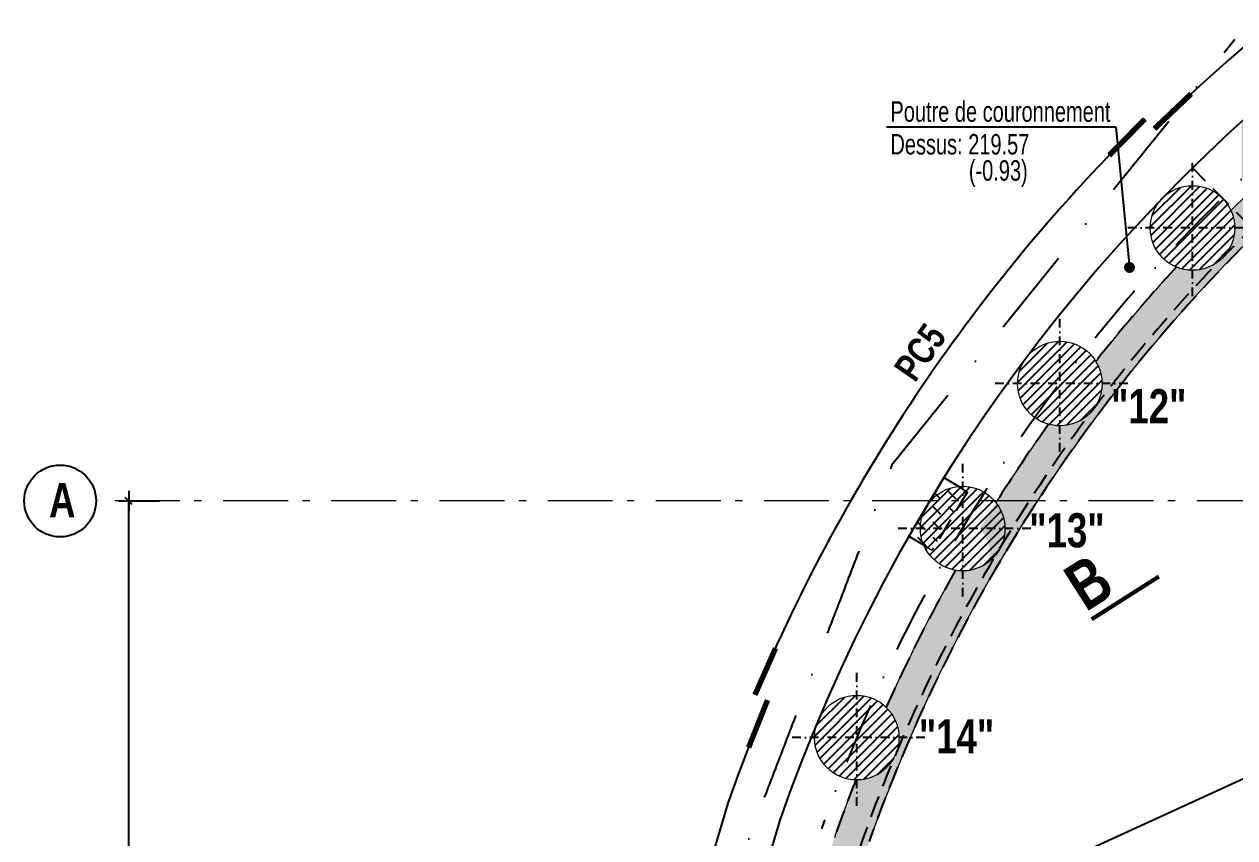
# Model space of a CAD drawing. Header units: centimetres. Extents: x 0 to 26456, y -12469 to -8269.
# Drawn here: x 19049 to 19937, y -9498 to -8901 of the extents above; entities that cross this region are included whole.
import ezdxf
from ezdxf.enums import TextEntityAlignment as Align

# ---------------------------------------------------------------- set-up
doc = ezdxf.new("R2010")
doc.units = ezdxf.units.CM
doc.header["$LTSCALE"] = 25.4
doc.header["$PDMODE"] = 1
doc.header["$PDSIZE"] = -2
for name, pattern in [('CACHEX2', [19.049999999999997, 12.7, -6.35]), ('Style de ligne -6', [1.0416400000000001, 0.625, -0.20828, 0.06943000000000005, -0.13893]), ('TIRETPTX2', [50.8, 25.4, -12.7, 0, -12.7])]:
    doc.linetypes.add(name, pattern=pattern)
for name, color, linetype in [('01_cote_gen', 4, 'Continuous'), ('01_linteaux', 2, 'Continuous'), ('01_murs_sup', 2, 'CACHEX2'), ('01_poch_murs', 253, 'Continuous'), ('01_texte', 230, 'Continuous'), ('AA_COTES', 2, 'Continuous')]:
    doc.layers.add(name, color=color, linetype=linetype)
for name, color, linetype, lineweight in [('01_murs_coup', 5, 'Continuous', 60), ('01_PIEUX', 5, 'Continuous', 60), ('B Général', 7, 'Continuous', 5)]:
    doc.layers.add(name, color=color, linetype=linetype, lineweight=lineweight)
doc.styles.add('impact', font='impact.ttf')
doc.styles.add('MATTE_TXT', font='arial.ttf')
doc.styles.add('STYLE2', font='ARIALN.TTF')
doc.dimstyles.new('JB50', dxfattribs={"dimscale": 0.1, "dimtxt": 150, "dimasz": 15, "dimexe": 0.1, "dimexo": 0.1, "dimgap": 0.09, "dimtad": 1, "dimdec": 1, "dimdsep": 46, "dimtxsty": 'STYLE2', "dimblk1": 'BOND_G', "dimblk2": 'BOND_D', "dimsah": 1, "dimcen": 1.5, "dimdle": 0.01, "dimse1": 1, "dimse2": 1, "dimclrd": 4, "dimclre": 2, "dimclrt": 6, "dimazin": 2, "dimtfac": 2.333333333333333, "dimtdec": 1, "dimtix": 1, "dimtmove": 2, "dimatfit": 3, "dimldrblk": 'BOND_G', "dimfxl": 1, "dimtolj": 1, "dimtzin": 0, "dimarcsym": 0})

# ---------------------------------------------------------------- blocks, each defined once
blk = doc.blocks.new('BOND_G')
at = {"layer": 'AA_COTES', "color": 0}
for p, q in [((0, -5), (0, 14.99999999999999)), ((5, 0), (-5, 0)), ((1.767766952966312, 1.767766952966312), (-1.767766952966426, -1.767766952966426))]:
    blk.add_line(p, q, dxfattribs=at)
blk = doc.blocks.new('BOND_D')
at = {"layer": 'AA_COTES', "color": 0}
for p, q in [((5, 0), (-5, 0)), ((-1.767766952966312, -1.767766952966312), (1.767766952966426, 1.767766952966426)), ((0, 5), (0, -15))]:
    blk.add_line(p, q, dxfattribs=at)
blk = doc.blocks.new('*D133')
at = {"layer": '01_cote_gen', "color": 4, "lineweight": -2, "ltscale": 3, "transparency": 16777216}
blk.add_line((19125.60010078343, -9859.467124380248), (19125.60010078343, -9252.467124735616), dxfattribs=at)
at = {"layer": 'Defpoints', "color": 0, "ltscale": 3, "transparency": 16777216}
for p in [(19104.63494951418, -9250.967124735616), (19125.60010078343, -9250.967124735616), (19156.75681485909, -9860.967124380248)]:
    blk.add_point(p, dxfattribs=at)
at = {"layer": '01_cote_gen', "color": 4, "lineweight": -2, "ltscale": 3, "transparency": 16777216, "xscale": 1.5, "yscale": 1.5, "zscale": 1.5}
for name, p, rotation in [('BOND_D', (19125.60010078343, -9250.967124735616), 90), ('BOND_G', (19125.60010078343, -9860.967124380248), 270)]:
    blk.add_blockref(name, p, dxfattribs=dict(at, rotation=rotation))
at = {"layer": '01_cote_gen', "color": 6, "ltscale": 3, "transparency": 16777216, "insert": (19117.93250596761, -9555.96712455793), "char_height": 15, "attachment_point": 5, "rotation": 90, "style": 'STYLE2'}
blk.add_mtext('\\A1;610', dxfattribs=at)

msp = doc.modelspace()

# ---------------------------------------------------------------- hatches: boundary and pattern name
at = {"layer": '01_murs_sup', "ltscale": 3}
h = msp.add_hatch(dxfattribs=at)
h.set_pattern_fill('DASH', color=256, scale=2.5, angle=135)
h.set_pattern_definition([(135, (0, 0), (-11.22532015133644, 8.881784197001252e-16), [7.9375, -7.9375])])
h.paths.add_polyline_path([(19962.04075267671, -8996.491079581685, 0.002531451353049674), (19952.99236217087, -9004.807788942462), (19952.99236217087, -9019.878112635355, -0.002574667747263947), (19962.04075267671, -9011.419420330678)])
h.paths.add_polyline_path([(19962.04075267671, -8976.31305738118, -0.006516405898975369), (19986.24151767971, -8955.33694515442, -0.04627340198228324), (19985.71276000788, -8949.635770628222), (19968.25438592605, -8949.635770628222, 0.004067861401506169), (19952.99236217087, -8962.949710448283), (19952.99236217087, -9004.807788942462, -0.002531451353049659), (19962.04075267671, -8996.491079581685)])
h.paths.add_polyline_path([(19952.99236217087, -8962.949710448283, 0.002955468585828464), (19942.04075267671, -8972.777708138961), (19942.04075267671, -9015.10359946519, -0.003096146297348388), (19952.99236217087, -9004.807788942462)])
h.paths.add_polyline_path([(19997.24688906947, -8925.509439191208, 0.007575990962309219), (19968.25438592605, -8949.635770628222), (19985.71276000788, -8949.635770628222, -0.2267463357051544)])
h.paths.add_polyline_path([(20016.71276000788, -8930.438205213124), (20016.71276000788, -8918.635770628222, 0.4142135623730951), (19985.71276000788, -8949.635770628222), (19993.04469058376, -8949.635770628222, -0.006200760919027776)])
h.paths.add_polyline_path([(20022.24235788403, -8905.863991761751, 0.001401672488549907), (20016.71276000788, -8910.121562334987), (20016.71276000788, -8918.635770628222, -0.09982294667140483), (20028.72683847661, -8921.05847337065, -0.0008315451278062832), (20031.96796140318, -8918.568819040713)])
h.paths.add_polyline_path([(20108.06370936837, -8864.768000295142, -0.01533620150584975), (20108.00540742572, -8862.867652609077, -0.2594805352761252), (20122.66303549479, -8836.525160705858, 0.02452486336761976), (20022.24235788403, -8905.863991761751), (20031.96796140318, -8918.568819040713, -0.0189682979439725)])
h.paths.add_polyline_path([(20139.00540742572, -8845.256839476358), (20139.00540742572, -8831.867652609077, 0.4142135623730951), (20108.00540742572, -8862.867652609077), (20110.98929596204, -8862.867652609077, -0.006733180713042963)])
h.paths.add_polyline_path([(20221.27242336533, -8799.309026090661), (20219.59169393276, -8782.227434466036, 0.01847937243883564), (20139.00540742572, -8826.559863701523), (20139.00540742572, -8831.867652609077, -0.1311429218165924), (20154.45158321565, -8835.989861526718, -0.01551302581773235)])
h.paths.add_polyline_path([(20258.09446509475, -8763.68465358069, 0.008583888516723525), (20219.59169393276, -8782.227434466036), (20220.53763697403, -8791.84124405252), (20236.18662102504, -8791.84124405252, -0.0008921322589392388), (20240.12401177537, -8789.911760148272, -0.2759147244667435)])
h.paths.add_polyline_path([(20380.40680633365, -8731.910745401334, -0.2759147244667484), (20401.47410624306, -8708.099672642245, 0.02805231403999468), (20271.06390660168, -8757.800395212256), (20271.06390660168, -8760.84124405252, -0.1627178930550964), (20289.70642681701, -8767.07319124207, -0.01980015537954972)])
h.paths.add_polyline_path([(20526.77097568853, -8691.650217712082, -0.2759147244667564), (20550.6135748336, -8670.618603950435, 0.02893504782106948), (20410.87266649118, -8705.150387574842), (20410.87266649118, -8706.64061144355, -0.1946121440687925), (20432.42699286268, -8715.36032835129, -0.01980015537955201)])
h.paths.add_polyline_path([(20676.95233325804, -8669.747184978214, -0.2601810642606941), (20701.35699738403, -8651.929332204701, 0.02414752684017281), (20581.93276865482, -8665.18965881402), (20584.46398054825, -8680.988170337281, -0.01896323129683905)])
h.paths.add_polyline_path([(19458.75151192187, -10153.20039969471), (19473.3523187485, -10153.20039969471), (19473.3523187485, -10142.62740164783), (19458.75151192187, -10142.62740164783)], flags=9)
h.paths.add_polyline_path([(19607.82798606622, -9603.97844531037), (19622.42879289285, -9603.97844531037), (19622.42879289285, -9593.405447263493), (19607.82798606622, -9593.405447263493)], flags=9)
h.paths.add_polyline_path([(20865.53209107814, -10481.26474452475), (20920.9533052664, -10481.26474452475), (20920.9533052664, -10458.28896007728), (20865.53209107814, -10458.28896007728)], flags=9)
h.paths.add_polyline_path([(19060.64998762298, -10027.91604079485), (19091.18581220605, -10027.91604076731), (19091.1858121708, -9988.840994442417), (19060.64998758773, -9988.840994469967)], flags=9)
h.paths.add_polyline_path([(19060.91249534308, -9879.12851761522), (19090.87697959262, -9879.128517588186), (19090.87697955879, -9841.628517588186), (19060.91249530925, -9841.62851761522)], flags=9)
h.paths.add_polyline_path([(19060.72719577544, -9269.128517970756), (19089.67253240299, -9269.12851794464), (19089.67253236916, -9231.62851794464), (19060.72719574161, -9231.628517970756)], flags=9)
h.paths.add_polyline_path([(19826.87228505999, -9345.038980564766), (19862.27035079214, -9322.526700305973), (19834.09664679395, -9278.22667318383), (19798.6985810618, -9300.738953442622)], flags=9)
h.paths.add_polyline_path([(20637.24809346632, -8767.528901594093), (20672.64615919847, -8745.016621335299), (20644.47245520028, -8700.716594213156), (20609.07438946813, -8723.228874471948)], flags=9)
h.paths.add_polyline_path([(20454.03026777045, -8806.877622667598), (20494.55373904902, -8806.877622631002), (20494.55373900161, -8754.377622631002), (20454.03026772304, -8754.377622667598)], flags=9)
h.paths.add_polyline_path([(20861.45874717567, -8825.185471828197), (20914.4948999724, -8825.185471828197), (20914.4948999724, -8795.68683608468), (20861.45874717567, -8795.68683608468)], flags=9)
h.paths.add_polyline_path([(21073.27243698213, -8575.38904196861), (21182.86350110218, -8575.38904196861), (21182.86350110218, -8552.39790963573), (21073.27243698213, -8552.39790963573)], flags=9)
h.paths.add_polyline_path([(20797.06333448428, -8776.738779199608), (20966.1468951937, -8776.738779199608), (20966.1468951937, -8753.870429949951), (20797.06333448428, -8753.870429949951)], flags=9)
h.paths.add_polyline_path([(21102.39872305211, -8800.74508267199), (21211.98978717216, -8800.74508267199), (21211.98978717216, -8777.75395033911), (21102.39872305211, -8777.75395033911)], flags=9)
h.paths.add_polyline_path([(20797.04287063708, -8800.74508267199), (20906.63393475713, -8800.74508267199), (20906.63393475713, -8777.75395033911), (20797.04287063708, -8777.75395033911)], flags=9)
h.paths.add_polyline_path([(21166.8145995907, -8825.185471828197), (21219.85075238743, -8825.185471828197), (21219.85075238743, -8795.68683608468), (21166.8145995907, -8795.68683608468)], flags=9)
h.paths.add_polyline_path([(21102.41918689931, -8776.738779199608), (21271.50274760873, -8776.738779199608), (21271.50274760873, -8753.870429949951), (21102.41918689931, -8753.870429949951)], flags=9)
h.paths.add_polyline_path([(19586.0997036983, -10125.57938807972), (19647.38952729701, -10125.5793880736), (19647.3895272949, -10104.43339197985), (19586.09970369619, -10104.43339198597)], flags=9)
h.paths.add_polyline_path([(19566.42533737738, -10163.36716131655), (19662.59416411681, -10163.36716131655), (19662.59416411681, -10140.39137686907), (19566.42533737738, -10140.39137686907)], flags=9)
h.paths.add_polyline_path([(19791.99246649683, -10114.49305470143), (19839.57171928609, -10066.86613115486), (19822.79606835226, -10050.10727131154), (19775.21681556299, -10097.73419485811)], flags=9)
h.paths.add_polyline_path([(19775.50186969651, -10810.23123384235), (19820.81613166665, -10860.01804740375), (19838.35256155167, -10844.0569862113), (19793.03829958153, -10794.27017264989)], flags=9)
h.paths.add_polyline_path([(20584.34388294768, -10978.11408513349), (20635.48511924488, -10934.33414574923), (20620.06449312998, -10916.32064698507), (20568.92325683277, -10960.10058636933)], flags=9)
h.paths.add_polyline_path([(20287.25712955013, -9852.857136903982), (20287.25712955013, -9781.100656685701), (20264.26599721725, -9781.100656685701), (20264.26599721725, -9852.857136903982)], flags=9)
h.paths.add_polyline_path([(20263.11280257346, -9840.733567474574), (20263.11280257346, -9785.312353286306), (20240.13701812598, -9785.312353286306), (20240.13701812598, -9840.733567474574)], flags=9)
h.paths.add_polyline_path([(19573.11254545717, -10506.86340633254), (19644.86390971365, -10506.86340633254), (19644.86390971365, -10483.88762188506), (19573.11254545717, -10483.88762188506)], flags=9)
h.paths.add_polyline_path([(19585.23355690567, -10482.73186926037), (19640.65477109394, -10482.73186926037), (19640.65477109394, -10459.7560848129), (19585.23355690567, -10459.7560848129)], flags=9)
h.paths.add_polyline_path([(20302.06799122346, -9348.241344795462), (20381.08017345312, -9348.241344787577), (20381.08017345101, -9327.095348693829), (20302.06799122134, -9327.095348701714)], flags=9)
h.paths.add_polyline_path([(20290.92277939147, -9311.023830140128), (20387.0967220927, -9311.023830140128), (20387.0967220927, -9288.032697807248), (20290.92277939147, -9288.032697807248)], flags=9)
h.paths.add_polyline_path([(20302.06799122346, -9274.171262057609), (20377.32088525868, -9274.171262050098), (20377.32088525656, -9253.02526595635), (20302.06799122134, -9253.02526596386)], flags=9)
h.paths.add_polyline_path([(20338.94414295922, -9034.253394276218), (20392.69925117899, -9096.478572254844), (20410.08575489964, -9081.45871342233), (20356.33064667986, -9019.233535443702)], flags=9)
h.paths.add_polyline_path([(20525.82142540599, -8925.897849836447), (20554.7143207372, -9002.883465594012), (20576.22507793046, -8994.810424286698), (20547.33218259925, -8917.824808529132)], flags=9)
h.paths.add_polyline_path([(20776.87904420928, -9483.375216066717), (20790.47289884097, -9483.375216067157), (20790.47289884132, -9472.802218020282), (20776.87904420963, -9472.802218019842)], flags=9)
h.paths.add_polyline_path([(20780.87904420928, -9540.875216066717), (20795.47985103591, -9540.87521606719), (20795.47985103626, -9530.302218020315), (20780.87904420963, -9530.302218019842)], flags=9)
h.paths.add_polyline_path([(20807.37904420928, -9593.875216066717), (20822.31550176756, -9593.875216067201), (20822.31550176791, -9583.302218020326), (20807.37904420963, -9583.302218019842)], flags=9)
h.paths.add_polyline_path([(20874.37904420928, -9590.375216066717), (20889.31550176756, -9590.375216067201), (20889.31550176791, -9579.802218020326), (20874.37904420963, -9579.802218019842)], flags=9)
h.paths.add_polyline_path([(20923.37904420928, -9591.375216066717), (20937.97985103591, -9591.37521606719), (20937.97985103626, -9580.802218020315), (20923.37904420963, -9580.802218019842)], flags=9)
h.paths.add_polyline_path([(20973.37904420928, -9591.375216066717), (20988.31550176756, -9591.375216067201), (20988.31550176791, -9580.802218020326), (20973.37904420963, -9580.802218019842)], flags=9)
h.paths.add_polyline_path([(21083.85176809702, -9448.730142801756), (21095.76736907048, -9448.730142802142), (21095.76736907083, -9438.157144755263), (21083.85176809737, -9438.157144754878)], flags=9)
h.paths.add_polyline_path([(21083.35176809702, -9502.730142801756), (21098.2882256553, -9502.73014280224), (21098.28822565565, -9492.157144755362), (21083.35176809737, -9492.157144754878)], flags=9)
h.paths.add_polyline_path([(21076.35176809702, -9558.230142801756), (21091.2882256553, -9558.23014280224), (21091.28822565565, -9547.657144755362), (21076.35176809737, -9547.657144754878)], flags=9)
h.paths.add_polyline_path([(21029.87904420928, -9585.875216066717), (21045.15115249921, -9585.875216067212), (21045.15115249955, -9575.302218020337), (21029.87904420963, -9575.302218019842)], flags=9)
h.paths.add_polyline_path([(20956.77440208228, -9311.09743387419), (20956.77440208184, -9297.839229974143), (20946.20140403497, -9297.839229974496), (20946.20140403541, -9311.097433874544)], flags=9)
h.paths.add_polyline_path([(20995.52595522163, -9311.267843728085), (20995.52595611661, -9297.67398909639), (20984.95295806974, -9297.673988400293), (20984.95295717476, -9311.267843031987)], flags=9)
h.paths.add_polyline_path([(21056.42148496769, -9311.270427549698), (21056.42148586267, -9297.676572918004), (21045.84848781579, -9297.67657222191), (21045.84848692082, -9311.270426853604)], flags=9)
h.paths.add_polyline_path([(21078.71481880622, -9356.498405215925), (21078.7148196791, -9343.240201315875), (21068.14182163223, -9343.240200619777), (21068.14182075935, -9356.498404519827)], flags=9)
h.paths.add_polyline_path([(20917.14059672919, -9311.267843061629), (20917.14059672874, -9297.673988429935), (20906.56759868187, -9297.673988430284), (20906.56759868232, -9311.267843061982)], flags=9)
h.paths.add_polyline_path([(20866.82741345247, -9311.435668427453), (20866.827413452, -9297.50616306411), (20856.25441540513, -9297.506163064463), (20856.25441540559, -9311.435668427803)], flags=9)
h.paths.add_polyline_path([(20813.05759926358, -9328.937646691153), (20813.05759926313, -9315.343792059459), (20802.48460121625, -9315.343792059808), (20802.48460121671, -9328.937646691506)], flags=9)
h.paths.add_polyline_path([(20785.82151939157, -9379.510741170274), (20799.41537402326, -9379.510741169819), (20799.41537402291, -9368.937743122944), (20785.82151939121, -9368.937743123395)], flags=9)
h.paths.add_polyline_path([(20785.82151939157, -9424.546580470487), (20796.39451743844, -9424.546580470134), (20796.39451743809, -9413.973582423256), (20785.82151939121, -9413.973582423609)], flags=9)
h.paths.add_polyline_path([(21372.06799122846, -9772.816082090647), (21451.08017345813, -9772.816082082762), (21451.08017345601, -9751.670085989013), (21372.06799122635, -9751.670085996899)], flags=9)
h.paths.add_polyline_path([(21360.92533737738, -9735.585777530809), (21457.09416411681, -9735.585777530809), (21457.09416411681, -9712.609993083333), (21360.92533737738, -9712.609993083333)], flags=9)
h.paths.add_polyline_path([(21372.06799122846, -9698.745999352794), (21447.32088526368, -9698.745999345283), (21447.32088526157, -9677.600003251535), (21372.06799122635, -9677.600003259045)], flags=9)
h.paths.add_polyline_path([(19339.95770331637, -10138.25930636279), (19405.49198373639, -10138.25930630366), (19405.49198370123, -10099.30007220854), (19339.95770328122, -10099.30007226767)], flags=9)
h.paths.add_polyline_path([(19394.83973694119, -9995.248510771244), (19460.15011371698, -9995.24851071232), (19460.15011368184, -9956.312439063155), (19394.83973690605, -9956.312439122079)], flags=9)
h = msp.add_hatch(dxfattribs=at)
h.set_pattern_fill('DASH', color=256, scale=2.5, angle=135)
h.set_pattern_definition([(135, (-12564.07616921228, 0), (-11.22532015133644, 8.881784197001252e-16), [7.9375, -7.9375])])
edge = h.paths.add_edge_path()
edge.add_line((19942.04075267671, -9065.51289225449), (19942.04075267671, -9030.353512636006))
edge.add_arc((20778.84935286133, -9894.240823113612), 1202.726036363718, 134.0878059294316, 134.6062133279104)
edge.add_arc((19906.05250051574, -9050.821268038624), 31.00000000005436, 2.347633198951371e-11, 24.511443010583207, ccw=False)
edge.add_arc((19906.05250051579, -9050.821268038615), 31, -112.55011602161869, 0, ccw=False)
edge.add_arc((20778.8493528637, -9894.240823115662), 1202.726036366847, 137.3551136610874, 141.6892133278997)
edge.add_arc((19808.71362155055, -9164.879764253654), 31.00000000001867, 1.0118128557223827e-11, 31.594443010587725, ccw=False)
edge.add_arc((19808.71362155057, -9164.879764253661), 31, -105.46711602165198, 0, ccw=False)
edge.add_arc((20778.84935286184, -9894.240823113956), 1202.726036364335, 144.4381136610801, 148.7722133279006)
edge.add_arc((19726.18179328079, -9290.070399843875), 30.99999999999627, 0, 38.67744301058849, ccw=False)
edge.add_arc((19726.18179328078, -9290.070399843875), 31, -98.38411602161011, 0, ccw=False)
edge.add_arc((20778.84935286245, -9894.240823114164), 1202.726036364964, 151.5211136610765, 155.8552133278951)
edge.add_arc((19659.71668785922, -9424.482407039446), 31.00000000001472, 1.0118128557223827e-11, 45.76044301056322, ccw=False)
edge.add_arc((19659.71668785923, -9424.482407039428), 31.00000000000728, -91.30111602156887, 0, ccw=False)
edge.add_arc((20778.84935286809, -9894.240823116173), 1202.726036370949, 158.6041136610728, 160.7596099109221)
edge.add_line((19643.30241594667, -9497.903753675351), (19618.83043612253, -9579.462216752143))
edge.add_arc((19599.89214617064, -9604.004856661022), 30.99999999997544, -2.347633198951371e-11, 52.34448233648561, ccw=False)
edge.add_arc((19599.89214617061, -9604.00485666103), 31.00000000000728, -85.74869509527679, 0, ccw=False)
edge.add_line((19602.19021344604, -9634.919560068924), (19587.00411218421, -9685.530711595831))
edge.add_arc((19567.84996358167, -9709.905259618556), 31.00000000000112, 0, 51.83882328695552, ccw=False)
edge.add_arc((19567.84996358167, -9709.905259618552), 31.00000000000364, -85.24303604576528, 0, ccw=False)
edge.add_line((19570.4207729167, -9740.798477957907), (19543.85511142018, -9829.33461348285))
edge.add_arc((19524.40951371072, -9853.47728793537), 30.99999999997495, -2.0122570276726037e-11, 51.15046554259169, ccw=False)
edge.add_arc((19524.4095137107, -9853.477287935384), 30.99999999999636, -84.55467830139793, 0, ccw=False)
edge.add_line((19527.35128308026, -9884.33739151551), (19500.70471544001, -9973.143165246405))
edge.add_arc((19480.96906383973, -9997.049316252194), 30.99999999998524, -2.0179413695586845e-11, 50.458724932881296, ccw=False)
edge.add_arc((19480.96906383972, -9997.049316252207), 31, -83.86293769170362, 0, ccw=False)
edge.add_line((19484.28318845996, -10027.87165519658), (19457.55290315676, -10116.95643716346))
edge.add_arc((19437.52861396874, -10140.62134456903), 31.00000000000358, 3.410605131648481e-12, 49.76344872083911, ccw=False)
edge.add_arc((19437.52861396874, -10140.62134456903), 31, -83.1676614796582, 0, ccw=False)
edge.add_line((19441.21651014272, -10171.40119872414), (19414.60636267194, -10260.08559392056))
edge.add_arc((19395.74099984327, -10284.68433546036), 30.99999999998597, -1.0118128557223827e-11, 52.51453914735538, ccw=False)
edge.add_arc((19395.74099984324, -10284.68433546035), 31.00000000001455, -85.93628569077168, 0, ccw=False)
edge.add_line((19397.93783797004, -10315.60639720024), (19371.45788603958, -10403.75862125061))
edge.add_arc((19352.58494117234, -10428.3515460876), 30.99999999999551, -6.821210263296962e-12, 52.496876854576385, ccw=False)
edge.add_arc((19352.58494117235, -10428.35154608762), 30.99999999998909, -70.87428601694432, 0, ccw=False)
edge.add_line((19362.74184171845, -10457.6404069616), (19363.27336314609, -10479.61906668692))
edge.add_line((19363.27336314609, -10479.61906668692), (19388.28067261247, -10479.61906668692))
edge.add_line((19388.28067261247, -10479.61906668692), (19387.27429168769, -10438.00474457443))
edge.add_line((19387.27429168769, -10438.00474457443), (19668.88475754053, -9500.518568391679))
edge.add_arc((20778.84935286138, -9894.24082311366), 1177.726036363786, 135.2779792617381, 160.469587356848, ccw=False)
h = msp.add_hatch(dxfattribs=at)
h.set_pattern_fill('DASH', color=256, scale=2.5, angle=135)
h.set_pattern_definition([(135, (-2549.576169212287, -1.818989403545856e-12), (-11.22532015133644, 8.881784197001252e-16), [7.9375, -7.9375])])
h.paths.add_polyline_path([(19723.74804436086, -9233.878843205364, 7.789814527231947e-05), (19723.54233390689, -9234.20764225002), (19713.47556385245, -9250.967124735618), (19736.80617738368, -9250.967124735618), (19740.88686403977, -9244.173466375283)])
h.paths.add_polyline_path([(19726.18179328078, -9250.967124735618), (19713.47556385245, -9250.967124735618), (19700.47096690304, -9272.617595902353, 0.0003011553045554507), (19699.7229375784, -9273.91710436211, -0.2613924196943135), (19726.18179328078, -9259.070399843873)])
h.paths.add_polyline_path([(19736.80617738368, -9250.967124735618), (19726.18179328078, -9250.967124735618), (19726.18179328078, -9259.070399843873, -0.04433632417179281), (19731.64718273211, -9259.555984920018)])
h.paths.add_polyline_path([(19726.18179328078, -9259.070399843873, 0.2613924196927908), (19699.7229375785, -9273.917104361954, 0.0001685235569896245), (19699.30503095155, -9274.644689490402), (19716.61608695003, -9284.580236505857), (19726.18179328078, -9268.654941019277)])
h.paths.add_polyline_path([(19699.30503095155, -9274.644689490402, 0.0001686728783970372), (19698.88724524377, -9275.373201217753, 0.01316768231005986), (19698.15138284295, -9276.830456842212), (19715.14124226003, -9287.03560536968), (19716.61608695003, -9284.580236505857)])
at = {"layer": '01_poch_murs', "ltscale": 3}
h = msp.add_hatch(color=256, dxfattribs=at)
h.dxf.hatch_style = 1
h.paths.add_polyline_path([(19952.99236217087, -9054.598728137013), (19952.99236217087, -9019.878112635355, 0.005412172626103429), (19934.25873187482, -9037.960143961727, -0.1073610116204542), (19937.05250051579, -9050.821268038608, -0.5347923163915954), (19894.16426731187, -9079.45114598612, 0.01891333202870382), (19835.11873181164, -9148.638762064718, -0.1387367531134159), (19839.71362155057, -9164.879764253645, -0.495681826523971), (19800.4463781152, -9194.757058073195, 0.0140874434755596), (19762.60682889263, -9250.967124735616), (19792.32131691704, -9250.967124735616, -0.05401596373595152)])
h.paths.add_polyline_path([(20262.04063013628, -8835.965168643426), (20262.04063013628, -8821.498966180645, -0.1178131145373127), (20249.60781341653, -8814.216142157993, 0.01891333202871056), (20169.50143779259, -8857.30059487065, -0.04517119621277423), (20170.00540742572, -8862.867652609077, -0.6171070753033943), (20120.47203743408, -8887.717485541158, 0.01891333202871145), (20046.28960456357, -8940.350822263876, -0.07619285917296394), (20047.71276000788, -8949.635770628222, -0.5752177938253957), (20001.38498553384, -8976.581258741699, 0.01349977753543152), (19952.99236217087, -9019.878112635355), (19952.99236217087, -9054.598728137013, -0.08088505237707684)])
h.paths.add_polyline_path([(20572.98982176962, -8734.645863574853), (20572.98982176962, -8727.215350277904, -0.4169943815626062), (20530.01832047977, -8717.53651196696, 0.01891333202871576), (20441.80377289241, -8739.706200172142, -0.6812689604309308), (20386.82133156617, -8757.199069673314, 0.01891333202871093), (20302.01366598531, -8790.077046190707, -0.01423605464943576), (20302.06390660168, -8791.84124405252, -0.5036160309571281), (20262.04063013628, -8821.498966180645), (20262.04063013628, -8835.965168643426, -0.06975970139478052)])
at = {"layer": '01_poch_murs'}
h = msp.add_hatch(dxfattribs=at)
h.set_pattern_fill('ANSI31', color=256, scale=1.5)
h.set_pattern_definition([(45, (1697.360168275347, -347.5535929471935), (-3.367596045400932, 3.367596045400933), [])])
h.paths.add_polyline_path([(19906.05250051579, -9019.821268038608, 0.4142135623730951), (19875.05250051579, -9050.821268038608), (19906.05250051579, -9050.821268038608)])
h.paths.add_polyline_path([(19906.05250051579, -9050.821268038608), (19875.05250051579, -9050.821268038608, 0.4142135623730951), (19906.05250051579, -9081.821268038608)])
h.paths.add_polyline_path([(19906.05250051579, -9019.821268038608), (19906.05250051579, -9050.821268038608), (19937.05250051579, -9050.821268038608, 0.4142135623730951)])
h.paths.add_polyline_path([(19937.05250051579, -9050.821268038608), (19906.05250051579, -9050.821268038608), (19906.05250051579, -9081.821268038608, 0.4142135623730951)])
h = msp.add_hatch(dxfattribs=at)
h.set_pattern_fill('ANSI31', color=256, scale=1.5)
h.set_pattern_definition([(45, (1600.021289310123, -461.6120891622304), (-3.367596045400932, 3.367596045400933), [])])
h.paths.add_polyline_path([(19808.71362155057, -9133.879764253645, 0.4142135623730951), (19777.71362155057, -9164.879764253645), (19808.71362155057, -9164.879764253645)])
h.paths.add_polyline_path([(19808.71362155057, -9164.879764253645), (19777.71362155057, -9164.879764253645, 0.4142135623730951), (19808.71362155057, -9195.879764253645)])
h.paths.add_polyline_path([(19808.71362155057, -9133.879764253645), (19808.71362155057, -9164.879764253645), (19839.71362155057, -9164.879764253645, 0.4142135623730951)])
h.paths.add_polyline_path([(19839.71362155057, -9164.879764253645), (19808.71362155057, -9164.879764253645), (19808.71362155057, -9195.879764253645, 0.4142135623730951)])
h = msp.add_hatch(dxfattribs=at)
h.set_pattern_fill('ANSI31', color=256, scale=1.5)
h.set_pattern_definition([(45, (1528.75105226117, -567.9777255797799), (-3.367596045400932, 3.367596045400933), [])])
h.paths.add_polyline_path([(19737.44338450162, -9240.245400671194, 0.4142135623730951), (19706.44338450162, -9271.245400671194), (19737.44338450162, -9271.245400671194)])
h.paths.add_polyline_path([(19737.44338450162, -9271.245400671194), (19706.44338450162, -9271.245400671194, 0.4142135623730951), (19737.44338450162, -9302.245400671194)])
h.paths.add_polyline_path([(19737.44338450162, -9240.245400671194), (19737.44338450162, -9271.245400671194), (19768.44338450162, -9271.245400671194, 0.4142135623730951)])
h.paths.add_polyline_path([(19768.44338450162, -9271.245400671194), (19737.44338450162, -9271.245400671194), (19737.44338450162, -9302.245400671194, 0.4142135623730951)])
at = {"layer": '01_poch_murs', "ltscale": 3}
h = msp.add_hatch(color=256, dxfattribs=at)
h.dxf.hatch_style = 1
h.paths.add_polyline_path([(19600.76660181604, -9709.905259618552), (19598.84996358167, -9709.905259618552, -0.390100048296434), (19570.4207729167, -9740.798477957906), (19543.85511142018, -9829.334613482848, -0.2269671458132246), (19555.4095137107, -9853.477287935377), (19557.6391543881, -9853.477287935377)])
h.paths.add_polyline_path([(19605.98731418847, -9709.905259618552), (19600.76660181604, -9709.905259618552), (19557.6391543881, -9853.477287935377), (19562.85986676054, -9853.477287935377)])
h.paths.add_polyline_path([(19562.85986676054, -9853.477287935377), (19557.6391543881, -9853.477287935377), (19555.38929046052, -9860.967124380248), (19560.61000283296, -9860.967124380248)])
h.paths.add_polyline_path([(19637.79862252403, -9604.004856661031), (19632.57791015159, -9604.004856661031), (19600.76660181604, -9709.905259618552), (19605.98731418847, -9709.905259618552)])
h.paths.add_polyline_path([(19629.58158104903, -9612.923234125605, -0.3106470391924856), (19602.19021344604, -9634.919560068918), (19587.00411218421, -9685.530711595828, -0.230127561005801), (19598.84996358167, -9709.905259618552), (19600.76660181604, -9709.905259618552)])
h.paths.add_polyline_path([(19668.88475754056, -9500.518568391566, -0.01735503205736055), (19698.86525702635, -9424.482407039439), (19693.41492019387, -9424.482407039439, 0.002756936578147564), (19688.30066115769, -9436.480593172058, -0.3082649188358026), (19659.01277684822, -9455.474414223356, 0.00940540396795078), (19643.30241594674, -9497.903753675102), (19618.83043612253, -9579.46221675214, -0.2324519444109941), (19630.89214617062, -9604.004856661031), (19637.79862252403, -9604.004856661031)])
h.paths.add_polyline_path([(19786.35762691711, -9250.967124735616), (19762.60682889263, -9250.967124735616, 0.0002900257357505726), (19761.86124921951, -9252.146503252266, -0.1665796717832035), (19768.44319274447, -9271.136364411284), (19773.57242054968, -9271.136364411284, -0.005047813136839774)])
h.paths.add_polyline_path([(19792.32131691704, -9250.967124735616), (19786.35762691711, -9250.967124735616, 0.005047813136839734), (19773.57242054968, -9271.136364411284), (19779.45981405562, -9271.136364411284, -0.005077934718884482)])
h.paths.add_polyline_path([(19779.45981405563, -9271.136364411284), (19773.57242054968, -9271.136364411284, 0.003210072682580831), (19765.65469531312, -9284.095378970664, -0.0559097981920642), (19762.10664888185, -9290.026332227195, 0.03194755579170298), (19693.41492019387, -9424.482407039439), (19698.86525702635, -9424.482407039439, -0.03682313547142336)])
h.paths.add_polyline_path([(19773.57242054968, -9271.136364411284), (19768.44319274447, -9271.136364411284, -0.1081506219690752), (19765.65469531316, -9284.095378970596, -0.003210072682564477)], flags=17)
h.paths.add_polyline_path([(19732.16194194202, -9301.792190428703, 0.02341809423170364), (19681.34414449687, -9402.273104497779, -0.202363999447431), (19690.71668785923, -9424.482407039439), (19693.41492019387, -9424.482407039439, -0.03194755579171835), (19762.10664888189, -9290.026332227131, -0.2797705547684823)])
at = {"layer": '01_poch_murs'}
h = msp.add_hatch(dxfattribs=at)
h.set_pattern_fill('ANSI31', color=256, scale=1.5)
h.set_pattern_definition([(45, (1451.024355618783, -721.2147319480246), (-3.367596045400932, 3.367596045400933), [])])
h.paths.add_polyline_path([(19659.71668785923, -9393.482407039439, 0.4142135623730951), (19628.71668785923, -9424.482407039439), (19659.71668785923, -9424.482407039439)])
h.paths.add_polyline_path([(19659.71668785923, -9424.482407039439), (19628.71668785923, -9424.482407039439, 0.4142135623730951), (19659.71668785923, -9455.482407039439)])
h.paths.add_polyline_path([(19659.71668785923, -9393.482407039439), (19659.71668785923, -9424.482407039439), (19690.71668785923, -9424.482407039439, 0.4142135623730951)])
h.paths.add_polyline_path([(19690.71668785923, -9424.482407039439), (19659.71668785923, -9424.482407039439), (19659.71668785923, -9455.482407039439, 0.4142135623730951)])
at = {"layer": '01_poch_murs', "ltscale": 3}
h = msp.add_hatch(color=256, dxfattribs=at)
h.dxf.hatch_style = 1
h.paths.add_polyline_path([(19693.41492019387, -9424.482407039439), (19690.71668785923, -9424.482407039439, -0.09968255026306996), (19688.3006611577, -9436.480593172064, -0.00275693657814753)])

# ---------------------------------------------------------------- linework, layer by layer
at = {"layer": '01_linteaux', "color": 5, "linetype": 'TIRETPTX2', "ltscale": 0.1}
msp.add_line((19686.05754113567, -9223.703252231422), (19937.12843101901, -8912.482918069589), dxfattribs=at)
at = {"layer": '01_linteaux', "linetype": 'TIRETPTX2', "ltscale": 0.01}
for p, q in [((19906.05250051579, -9100.821268038608), (19906.05250051579, -9000.821268038608)), ((19956.05250051579, -9050.821268038608), (19856.05250051579, -9050.821268038608)), ((19808.71362155057, -9214.879764253645), (19808.71362155057, -9114.879764253645)), ((19858.71362155057, -9164.879764253645), (19758.71362155057, -9164.879764253645)), ((19737.50861275349, -9321.136364411284), (19737.50861275349, -9221.136364411284)), ((19787.50861275349, -9271.136364411284), (19687.50861275349, -9271.136364411284)), ((19659.71668785924, -9474.482407039437), (19659.71668785924, -9374.482407039437)), ((19659.71668785923, -9474.482407039439), (19659.71668785923, -9374.482407039439)), ((19709.71668785923, -9424.482407039439), (19609.71668785923, -9424.482407039439))]:
    msp.add_line(p, q, dxfattribs=at)
at = {"layer": '01_linteaux'}
msp.add_line((19603.33943557345, -9484.949557680837), (19320.03961819223, -10429.11091534687), dxfattribs=at)
at = {"layer": '01_linteaux', "linetype": 'TIRETPTX2', "ltscale": 0.07}
msp.add_line((19427.70699891887, -10173.08208561211), (19634.39099396858, -9489.985099322948), dxfattribs=at)
at = {"layer": '01_linteaux'}
msp.add_arc((20778.84935286135, -9894.240823113632), 1244.726036363743, 91.99065690945983, 160.8028081151342, dxfattribs=at)
at = {"layer": '01_linteaux', "linetype": 'TIRETPTX2', "ltscale": 0.07}
msp.add_arc((20778.84935286133, -9894.240823113634), 1213.726036363743, 91.99092271833618, 160.6105502049388, dxfattribs=at)
at = {"layer": '01_linteaux', "color": 5, "linetype": 'TIRETPTX2', "ltscale": 0.1}
msp.add_open_spline([(19545.79657189758, -9589.021882590516), (19615.92705651663, -9406.362567410968), (19686.05754113567, -9223.703252231422)], degree=2, dxfattribs=at)
at = {"layer": '01_murs_coup', "linetype": 'Continuous', "lineweight": 5}
for centre, radius, start, end in [((20778.84935286134, -9894.240823113636), 1177.726036363743, 87.94605086519658, 160.4695873568814), ((20778.84935286134, -9894.240823113632), 1202.726036363743, 130.27211366109, 134.6062133279458), ((20778.84935286134, -9894.240823113632), 1202.726036363743, 137.3551136611257, 141.689213327952), ((20778.84935286134, -9894.240823113632), 1202.726036363743, 144.4381136610425, 147.7329733294963), ((20778.84935286134, -9894.240823113632), 1202.726036363743, 150.4891622565229, 155.8552133278735), ((20778.84935286133, -9894.240823113634), 1202.726036363743, 158.6041136610685, 160.7596099109107)]:
    msp.add_arc(centre, radius, start, end, dxfattribs=at)
at = {"layer": '01_murs_sup', "ltscale": 0.05}
for p, q in [((19949.61219543087, -9050.910156157122), (19906.14253112995, -9006.701692198676)), ((19723.74200844201, -9233.875217663392), (19697.99638666227, -9276.737356657788)), ((19723.742008442, -9233.875217663393), (19740.88686403977, -9244.173466375283)), ((19740.88686403977, -9244.173466375285), (19715.14124226003, -9287.035605369681)), ((19697.99638666227, -9276.73735665779), (19715.14124226003, -9287.03560536968))]:
    msp.add_line(p, q, dxfattribs=at)
for radius, start, end in [(1182.726036363743, 92.04960251527764, 160.8028081151342), (1177.726036363743, 135.2779792617377, 160.4695873568814), (1202.726036363743, 137.3551136611257, 141.689213327952), (1202.726036363743, 144.4381136610425, 147.7329733294966), (1202.726036363743, 150.489162256523, 155.8552133278735), (1202.726036363743, 158.6041136611, 160.7596099108902)]:
    msp.add_arc((20778.84935286135, -9894.240823113632), radius, start, end, dxfattribs=at)
at = {"layer": '01_PIEUX', "linetype": 'Continuous', "lineweight": 5}
for centre in [(19906.05250051579, -9050.821268038608), (19808.71362155057, -9164.879764253645), (19737.44338450162, -9271.245400671194), (19659.71668785923, -9424.482407039439)]:
    msp.add_circle(centre, 31, dxfattribs=at)
msp.add_arc((20778.84935286134, -9894.240823113632), 1202.726036363743, 158.6041136611, 160.7596099108902, dxfattribs=at)
at = {"layer": '01_texte'}
for p, q in [((19681.56259402007, -8976.792432004993), (19849.72239854856, -8976.792432004993)), ((19849.72239854856, -8976.792432004993), (19859.85453267776, -9079.767351184015)), ((20280.499999995, -9300.425262704815), (19641.12472059592, -9592.932217888261)), ((19565.27532450759, -9472.62599152424), (19457.06261899925, -9833.2695524482))]:
    msp.add_line(p, q, dxfattribs=at)
for points, const_width in [([(19878.09758641968, -8978.180102548065), (19905.10240614251, -8952.466689920859)], 4), ([(19844.91682463049, -8997.612758545416), (19871.08635024211, -8971.049705135414)], 4), ([(19881.4394690759, -9306.338023173708), (19832.07623770086, -9337.731797776729)], 3), ([(19585.02953182133, -9393.1323077897), (19600.13511025277, -9359.040353057662)], 4), ([(19580.43275015936, -9431.636760794949), (19594.25016836922, -9397.00269041312)], 4)]:
    msp.add_lwpolyline(points, dxfattribs=dict(at, const_width=const_width))
at = {"layer": '01_texte', "const_width": 4}
msp.add_lwpolyline([(19857.85453267776, -9079.767351184015, 1), (19861.85453267776, -9079.767351184015, 1)], format="xyb", close=True, dxfattribs=at)
at = {"layer": '01_texte'}
msp.add_circle((19075.26634685734, -9250.967124735616), 26.33682356677673, dxfattribs=at)
for radius, start, end in [(1284.726036363743, 99.32041957560747, 134.5172216683475), (1294.726036363743, 134.5172216683475, 157.229663494483), (1284.726036363743, 157.2296634944827, 160.8419635945576)]:
    msp.add_arc((20778.84935286135, -9894.240823113632), radius, start, end, dxfattribs=at)
at = {"layer": 'B Général', "color": 7, "linetype": 'Continuous', "lineweight": 5}
for p, q in [((19723.74200844201, -9233.875217663392), (19740.88686403977, -9244.173466375285)), ((19697.99638666227, -9276.737356657788), (19715.14124226003, -9287.035605369681))]:
    msp.add_line(p, q, dxfattribs=at)
at = {"layer": 'B Général', "color": 1, "linetype": 'Style de ligne -6', "lineweight": 13, "ltscale": 3, "true_color": 0xff0000}
msp.add_line((21385.5767809884, -9250.967124735615), (19101.60317042412, -9250.967124735616), dxfattribs=at)

# ---------------------------------------------------------------- texts
at = {"layer": '01_texte', "style": 'MATTE_TXT', "width": 0.7}
for s, p in [('Poutre de couronnement', (19684.44560624996, -8977.49304302024)), ('Dessus: 219.57', (19684.44560624996, -9001.458418798215)), ('(-0.93)', (19741.97531634206, -9020.670294993986))]:
    msp.add_text(s, height=15, dxfattribs=at).set_placement(p, align=Align.BOTTOM_LEFT)
at = {"layer": '01_texte', "style": 'impact'}
for s, height, rotation, p in [('PC5', 19.99999999999999, 55.21275849035394, (19719.30213513678, -9151.041246156194)), ('"12"', 25, 5.169332623788947e-08, (19873.95535645411, -9201.496656645253)), ('"13"', 25, 5.169332623788947e-08, (19813.96325652852, -9292.444025939809)), ('B', 34.99999999999999, 32.45533518127858, (19844.88745275577, -9334.279927418724)), ('"14"', 25, 5.169332623788947e-08, (19732.97470111895, -9443.476491342528))]:
    msp.add_text(s, height=height, rotation=rotation, dxfattribs=at).set_placement(p, align=Align.BOTTOM_CENTER)
msp.add_text('A', height=25, rotation=5.169332623788947e-08, dxfattribs=at).set_placement((19067.16249533744, -9262.87851796495))

# ---------------------------------------------------------------- dimensions: what is measured, and where the dimension line sits
at = {"layer": '01_cote_gen', "ltscale": 3}
dim = msp.add_linear_dim(base=(19125.60010078343, -9250.967124735616), p1=(19156.75681485909, -9860.967124380248), p2=(19104.63494951418, -9250.967124735616), angle=90, dimstyle='JB50', dxfattribs=at)
dim.commit()
dim.dimension.update_dxf_attribs({"geometry": '*D133', "text_midpoint": (19117.93250596761, -9555.96712455793)})

doc.saveas('drawing.dxf')
